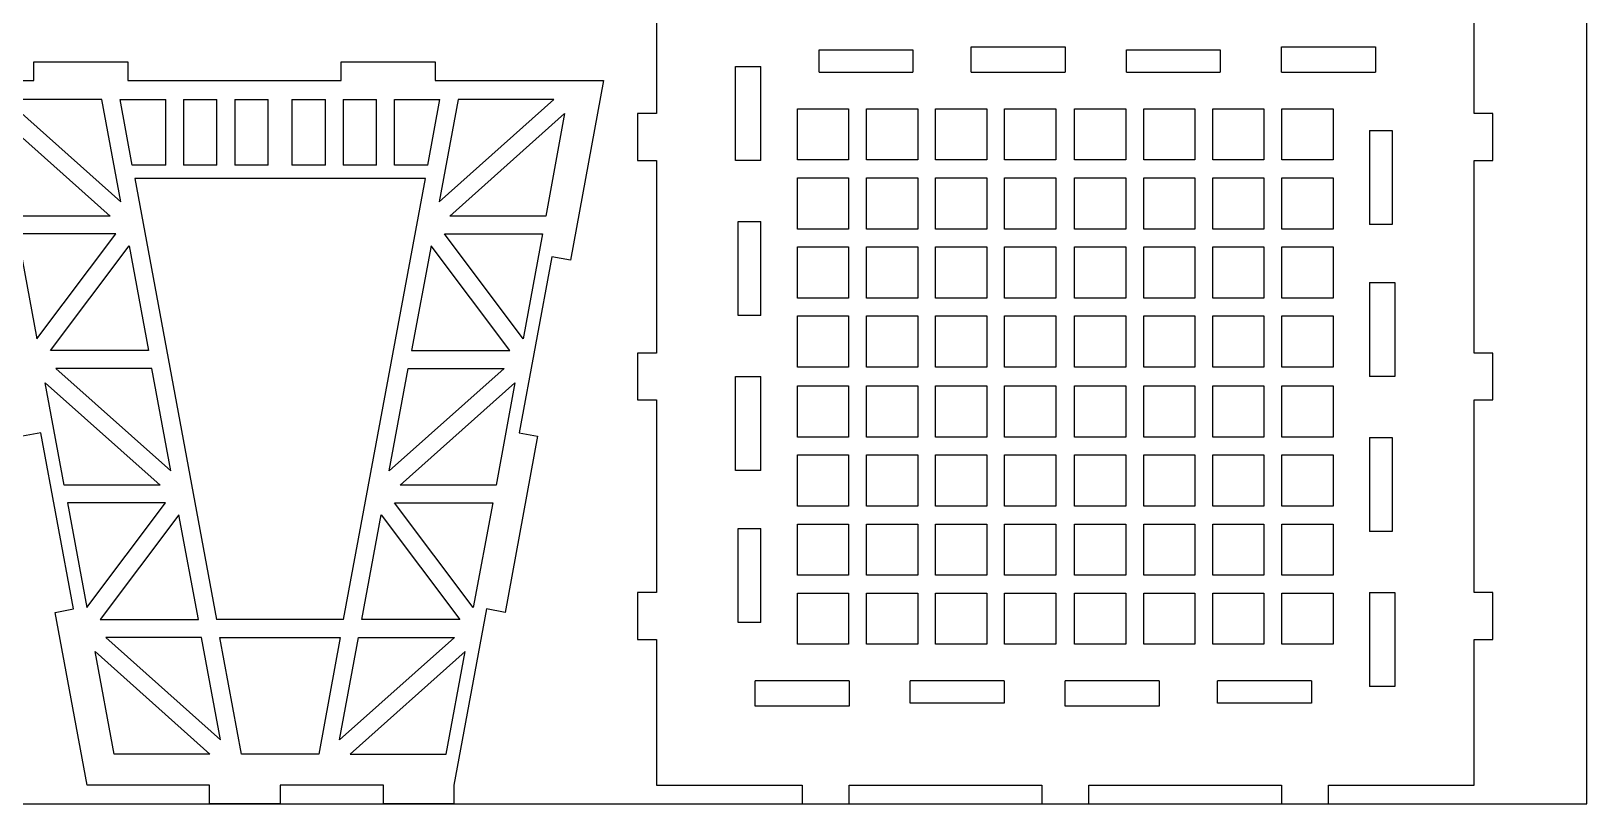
# Model space of a CAD drawing. Header units: inches. Extents: x -282 to 282, y -132 to 132.
# Drawn here: x 81 to 281.7, y -132.2 to -32.5 of the extents above; entities that cross this region are included whole.
import ezdxf

# ---------------------------------------------------------------- set-up
doc = ezdxf.new("R2010")
doc.units = ezdxf.units.IN
doc.header["$MEASUREMENT"] = 0

msp = doc.modelspace()

# ---------------------------------------------------------------- linework, layer by layer
for p, q in [((281.69, -132.22), (281.69, 132.22)), ((161.64, -24.3), (161.64, -43.1)), ((267.13, -43.1), (267.13, -24.3)), ((182.62, -34.87), (194.74, -34.87)), ((182.62, -37.78), (182.62, -34.87)), ((194.74, -34.87), (194.74, -37.78)), ((202.26, -37.78), (202.26, -34.5)), ((202.26, -34.5), (214.39, -34.5)), ((214.39, -34.5), (214.39, -37.78)), ((222.27, -37.78), (222.27, -34.87)), ((222.27, -34.87), (234.39, -34.87)), ((234.39, -34.87), (234.39, -37.78)), ((242.28, -37.78), (242.28, -34.5)), ((242.28, -34.5), (254.4, -34.5)), ((254.4, -34.5), (254.4, -37.78)), ((81.31, -38.85), (81.31, -36.43)), ((81.31, -36.43), (93.44, -36.43)), ((93.44, -36.43), (93.44, -38.85)), ((120.97, -38.85), (120.97, -36.43)), ((120.97, -36.43), (133.09, -36.43)), ((133.09, -36.43), (133.09, -38.85)), ((171.84, -37.04), (175.11, -37.04)), ((171.84, -49.16), (171.84, -37.04)), ((175.11, -49.16), (175.11, -37.04)), ((182.62, -37.78), (194.74, -37.78)), ((202.26, -37.78), (214.39, -37.78)), ((222.27, -37.78), (234.39, -37.78)), ((242.28, -37.78), (254.4, -37.78)), ((73.81, -38.85), (81.31, -38.85)), ((93.44, -38.85), (120.97, -38.85)), ((133.09, -38.85), (154.83, -38.85)), ((154.83, -38.85), (150.54, -62.03)), ((77.73, -41.28), (92.56, -54.5)), ((90.11, -41.28), (77.73, -41.28)), ((92.56, -54.5), (90.11, -41.28)), ((92.46, -41.28), (98.33, -41.28)), ((94.02, -49.77), (92.46, -41.28)), ((98.33, -49.77), (98.33, -41.28)), ((100.63, -41.28), (104.94, -41.28)), ((100.63, -41.28), (100.63, -49.77)), ((104.94, -49.77), (104.94, -41.28)), ((107.24, -41.28), (107.24, -49.77)), ((107.24, -41.28), (111.55, -41.28)), ((111.55, -49.77), (111.55, -41.28)), ((114.62, -41.28), (118.93, -41.28)), ((114.62, -41.28), (114.62, -49.77)), ((118.93, -49.77), (118.93, -41.28)), ((121.23, -41.28), (121.23, -49.77)), ((121.23, -41.28), (125.54, -41.28)), ((125.54, -49.77), (125.54, -41.28)), ((127.84, -49.77), (127.84, -41.28)), ((127.84, -41.28), (133.71, -41.28)), ((132.15, -49.77), (133.71, -41.28)), ((133.61, -54.49), (148.41, -41.28)), ((136.06, -41.28), (133.61, -54.49)), ((148.41, -41.28), (136.06, -41.28)), ((76.34, -43.12), (91.17, -56.34)), ((135, -56.34), (149.8, -43.12)), ((149.8, -43.12), (147.36, -56.34)), ((159.21, -43.1), (159.21, -49.16)), ((161.64, -43.1), (159.21, -43.1)), ((179.83, -49.1), (179.83, -42.49)), ((179.83, -42.49), (186.44, -42.49)), ((186.44, -42.49), (186.44, -49.1)), ((188.74, -49.1), (188.74, -42.49)), ((188.74, -42.49), (195.35, -42.49)), ((195.35, -42.49), (195.35, -49.1)), ((197.65, -42.49), (204.26, -42.49)), ((197.65, -49.1), (197.65, -42.49)), ((204.26, -42.49), (204.26, -49.1)), ((206.56, -49.1), (206.56, -42.49)), ((206.56, -42.49), (213.17, -42.49)), ((213.17, -42.49), (213.17, -49.1)), ((215.6, -49.1), (215.6, -42.49)), ((215.6, -42.49), (222.21, -42.49)), ((222.21, -42.49), (222.21, -49.1)), ((224.51, -49.1), (224.51, -42.49)), ((224.51, -42.49), (231.12, -42.49)), ((231.12, -42.49), (231.12, -49.1)), ((233.42, -49.1), (233.42, -42.49)), ((233.42, -42.49), (240.03, -42.49)), ((240.03, -42.49), (240.03, -49.1)), ((242.33, -49.1), (242.33, -42.49)), ((242.33, -42.49), (248.94, -42.49)), ((248.94, -42.49), (248.94, -49.1)), ((269.56, -43.1), (267.13, -43.1)), ((269.56, -49.16), (269.56, -43.1)), ((253.66, -45.28), (253.66, -57.41)), ((253.66, -45.28), (256.57, -45.28)), ((256.57, -45.28), (256.57, -57.41)), ((98.33, -49.77), (94.02, -49.77)), ((104.94, -49.77), (100.63, -49.77)), ((111.55, -49.77), (107.24, -49.77)), ((118.93, -49.77), (114.62, -49.77)), ((125.54, -49.77), (121.23, -49.77)), ((132.15, -49.77), (127.84, -49.77)), ((159.21, -49.16), (161.64, -49.16)), ((161.64, -49.16), (161.64, -74.02)), ((175.11, -49.16), (171.84, -49.16)), ((186.44, -49.1), (179.83, -49.1)), ((195.35, -49.1), (188.74, -49.1)), ((204.26, -49.1), (197.65, -49.1)), ((213.17, -49.1), (206.56, -49.1)), ((222.21, -49.1), (215.6, -49.1)), ((231.12, -49.1), (224.51, -49.1)), ((240.03, -49.1), (233.42, -49.1)), ((248.94, -49.1), (242.33, -49.1)), ((267.13, -49.16), (269.56, -49.16)), ((267.13, -74.02), (267.13, -49.16)), ((131.83, -51.49), (94.34, -51.49)), ((94.34, -51.49), (104.89, -108.42)), ((121.28, -108.42), (131.83, -51.49)), ((179.83, -58.01), (179.83, -51.4)), ((179.83, -51.4), (186.44, -51.4)), ((186.44, -51.4), (186.44, -58.01)), ((188.74, -58.01), (188.74, -51.4)), ((188.74, -51.4), (195.35, -51.4)), ((195.35, -51.4), (195.35, -58.01)), ((197.65, -51.4), (204.26, -51.4)), ((197.65, -58.01), (197.65, -51.4)), ((204.26, -51.4), (204.26, -58.01)), ((206.56, -58.01), (206.56, -51.4)), ((206.56, -51.4), (213.17, -51.4)), ((213.17, -51.4), (213.17, -58.01)), ((215.6, -58.01), (215.6, -51.4)), ((215.6, -51.4), (222.21, -51.4)), ((222.21, -51.4), (222.21, -58.01)), ((224.51, -58.01), (224.51, -51.4)), ((224.51, -51.4), (231.12, -51.4)), ((231.12, -51.4), (231.12, -58.01)), ((233.42, -58.01), (233.42, -51.4)), ((233.42, -51.4), (240.03, -51.4)), ((240.03, -51.4), (240.03, -58.01)), ((242.33, -58.01), (242.33, -51.4)), ((242.33, -51.4), (248.94, -51.4)), ((248.94, -51.4), (248.94, -58.01)), ((91.17, -56.34), (78.79, -56.34)), ((147.36, -56.34), (135, -56.34)), ((172.2, -57.04), (175.11, -57.04)), ((172.2, -69.17), (172.2, -57.04)), ((175.11, -69.17), (175.11, -57.04)), ((186.44, -58.01), (179.83, -58.01)), ((195.35, -58.01), (188.74, -58.01)), ((204.26, -58.01), (197.65, -58.01)), ((213.17, -58.01), (206.56, -58.01)), ((222.21, -58.01), (215.6, -58.01)), ((231.12, -58.01), (224.51, -58.01)), ((240.03, -58.01), (233.42, -58.01)), ((248.94, -58.01), (242.33, -58.01)), ((256.57, -57.41), (253.66, -57.41)), ((79.22, -58.64), (81.72, -72.17)), ((91.89, -58.64), (79.22, -58.64)), ((81.72, -72.17), (91.89, -58.64)), ((83.45, -73.7), (93.61, -60.18)), ((93.61, -60.18), (96.11, -73.7)), ((132.56, -60.18), (130.05, -73.7)), ((142.71, -73.7), (132.56, -60.18)), ((144.44, -72.17), (134.28, -58.64)), ((134.28, -58.64), (146.93, -58.64)), ((146.93, -58.64), (144.44, -72.17)), ((148.14, -61.59), (143.94, -84.33)), ((150.54, -62.03), (148.14, -61.59)), ((179.83, -66.92), (179.83, -60.31)), ((179.83, -60.31), (186.44, -60.31)), ((186.44, -60.31), (186.44, -66.92)), ((188.74, -60.31), (195.35, -60.31)), ((188.74, -66.92), (188.74, -60.31)), ((195.35, -60.31), (195.35, -66.92)), ((197.65, -60.31), (204.26, -60.31)), ((197.65, -66.92), (197.65, -60.31)), ((204.26, -60.31), (204.26, -66.92)), ((206.56, -66.92), (206.56, -60.31)), ((206.56, -60.31), (213.17, -60.31)), ((213.17, -60.31), (213.17, -66.92)), ((215.6, -66.92), (215.6, -60.31)), ((215.6, -60.31), (222.21, -60.31)), ((222.21, -60.31), (222.21, -66.92)), ((224.51, -66.92), (224.51, -60.31)), ((224.51, -60.31), (231.12, -60.31)), ((231.12, -60.31), (231.12, -66.92)), ((233.42, -66.92), (233.42, -60.31)), ((233.42, -60.31), (240.03, -60.31)), ((240.03, -60.31), (240.03, -66.92)), ((242.33, -66.92), (242.33, -60.31)), ((242.33, -60.31), (248.94, -60.31)), ((248.94, -60.31), (248.94, -66.92)), ((253.66, -64.92), (256.93, -64.92)), ((253.66, -64.92), (253.66, -77.05)), ((256.93, -64.92), (256.93, -77.05)), ((186.44, -66.92), (179.83, -66.92)), ((195.35, -66.92), (188.74, -66.92)), ((204.26, -66.92), (197.65, -66.92)), ((213.17, -66.92), (206.56, -66.92)), ((222.21, -66.92), (215.6, -66.92)), ((231.12, -66.92), (224.51, -66.92)), ((240.03, -66.92), (233.42, -66.92)), ((248.94, -66.92), (242.33, -66.92)), ((175.11, -69.17), (172.2, -69.17)), ((179.83, -75.83), (179.83, -69.22)), ((179.83, -69.22), (186.44, -69.22)), ((186.44, -69.22), (186.44, -75.83)), ((188.74, -75.83), (188.74, -69.22)), ((188.74, -69.22), (195.35, -69.22)), ((195.35, -69.22), (195.35, -75.83)), ((197.65, -75.83), (197.65, -69.22)), ((197.65, -69.22), (204.26, -69.22)), ((204.26, -69.22), (204.26, -75.83)), ((206.56, -75.83), (206.56, -69.22)), ((206.56, -69.22), (213.17, -69.22)), ((213.17, -69.22), (213.17, -75.83)), ((215.6, -75.83), (215.6, -69.22)), ((215.6, -69.22), (222.21, -69.22)), ((222.21, -69.22), (222.21, -75.83)), ((224.51, -75.83), (224.51, -69.22)), ((224.51, -69.22), (231.12, -69.22)), ((231.12, -69.22), (231.12, -75.83)), ((233.42, -75.83), (233.42, -69.22)), ((233.42, -69.22), (240.03, -69.22)), ((240.03, -69.22), (240.03, -75.83)), ((242.33, -75.83), (242.33, -69.22)), ((242.33, -69.22), (248.94, -69.22)), ((248.94, -69.22), (248.94, -75.83)), ((96.11, -73.7), (83.45, -73.7)), ((130.05, -73.7), (142.71, -73.7)), ((159.21, -74.02), (159.21, -80.08)), ((161.64, -74.02), (159.21, -74.02)), ((269.56, -74.02), (267.13, -74.02)), ((269.56, -80.08), (269.56, -74.02)), ((84.16, -76), (98.99, -89.22)), ((96.54, -76), (84.16, -76)), ((98.99, -89.22), (96.54, -76)), ((127.18, -89.22), (129.63, -76)), ((142, -76), (127.18, -89.22)), ((129.63, -76), (142, -76)), ((186.44, -75.83), (179.83, -75.83)), ((195.35, -75.83), (188.74, -75.83)), ((204.26, -75.83), (197.65, -75.83)), ((213.17, -75.83), (206.56, -75.83)), ((222.21, -75.83), (215.6, -75.83)), ((231.12, -75.83), (224.51, -75.83)), ((240.03, -75.83), (233.42, -75.83)), ((248.94, -75.83), (242.33, -75.83)), ((82.78, -77.85), (97.6, -91.06)), ((85.23, -91.06), (82.78, -77.85)), ((128.56, -91.06), (143.39, -77.85)), ((143.39, -77.85), (140.95, -91.06)), ((171.84, -77.05), (175.11, -77.05)), ((171.84, -89.18), (171.84, -77.05)), ((175.11, -89.18), (175.11, -77.05)), ((179.83, -84.88), (179.83, -78.27)), ((179.83, -78.27), (186.44, -78.27)), ((186.44, -78.27), (186.44, -84.88)), ((188.74, -84.88), (188.74, -78.27)), ((188.74, -78.27), (195.35, -78.27)), ((195.35, -78.27), (195.35, -84.88)), ((197.65, -78.27), (204.26, -78.27)), ((197.65, -84.88), (197.65, -78.27)), ((204.26, -78.27), (204.26, -84.88)), ((206.56, -78.27), (213.17, -78.27)), ((206.56, -84.88), (206.56, -78.27)), ((213.17, -78.27), (213.17, -84.88)), ((215.6, -78.27), (222.21, -78.27)), ((215.6, -84.88), (215.6, -78.27)), ((222.21, -78.27), (222.21, -84.88)), ((224.51, -78.27), (231.12, -78.27)), ((224.51, -84.88), (224.51, -78.27)), ((231.12, -78.27), (231.12, -84.88)), ((233.42, -78.27), (240.03, -78.27)), ((233.42, -84.88), (233.42, -78.27)), ((240.03, -78.27), (240.03, -84.88)), ((242.33, -78.27), (248.94, -78.27)), ((242.33, -84.88), (242.33, -78.27)), ((248.94, -78.27), (248.94, -84.88)), ((256.93, -77.05), (253.66, -77.05)), ((159.21, -80.08), (161.64, -80.08)), ((161.64, -80.08), (161.64, -104.94)), ((267.13, -80.08), (269.56, -80.08)), ((267.13, -104.94), (267.13, -80.08)), ((82.22, -84.33), (79.84, -84.76)), ((86.44, -107.06), (82.22, -84.33)), ((146.32, -84.76), (142.11, -107.5)), ((143.94, -84.33), (146.32, -84.76)), ((186.44, -84.88), (179.83, -84.88)), ((195.35, -84.88), (188.74, -84.88)), ((204.26, -84.88), (197.65, -84.88)), ((213.17, -84.88), (206.56, -84.88)), ((222.21, -84.88), (215.6, -84.88)), ((231.12, -84.88), (224.51, -84.88)), ((240.03, -84.88), (233.42, -84.88)), ((248.94, -84.88), (242.33, -84.88)), ((253.66, -84.93), (256.57, -84.93)), ((253.66, -84.93), (253.66, -97.06)), ((256.57, -84.93), (256.57, -97.06)), ((179.83, -87.18), (186.44, -87.18)), ((179.83, -93.79), (179.83, -87.18)), ((186.44, -87.18), (186.44, -93.79)), ((188.74, -87.18), (195.35, -87.18)), ((188.74, -93.79), (188.74, -87.18)), ((195.35, -87.18), (195.35, -93.79)), ((197.65, -87.18), (204.26, -87.18)), ((197.65, -93.79), (197.65, -87.18)), ((204.26, -87.18), (204.26, -93.79)), ((206.56, -87.18), (213.17, -87.18)), ((206.56, -93.79), (206.56, -87.18)), ((213.17, -87.18), (213.17, -93.79)), ((215.6, -87.18), (222.21, -87.18)), ((215.6, -93.79), (215.6, -87.18)), ((222.21, -87.18), (222.21, -93.79)), ((224.51, -87.18), (231.12, -87.18)), ((224.51, -93.79), (224.51, -87.18)), ((231.12, -87.18), (231.12, -93.79)), ((233.42, -87.18), (240.03, -87.18)), ((233.42, -93.79), (233.42, -87.18)), ((240.03, -87.18), (240.03, -93.79)), ((242.33, -87.18), (248.94, -87.18)), ((242.33, -93.79), (242.33, -87.18)), ((248.94, -87.18), (248.94, -93.79)), ((175.11, -89.18), (171.84, -89.18)), ((97.6, -91.06), (85.23, -91.06)), ((140.95, -91.06), (128.56, -91.06)), ((98.32, -93.36), (85.65, -93.36)), ((85.65, -93.36), (88.16, -106.89)), ((88.16, -106.89), (98.32, -93.36)), ((138.02, -106.89), (127.85, -93.36)), ((127.85, -93.36), (140.52, -93.36)), ((140.52, -93.36), (138.02, -106.89)), ((186.44, -93.79), (179.83, -93.79)), ((195.35, -93.79), (188.74, -93.79)), ((204.26, -93.79), (197.65, -93.79)), ((213.17, -93.79), (206.56, -93.79)), ((222.21, -93.79), (215.6, -93.79)), ((231.12, -93.79), (224.51, -93.79)), ((240.03, -93.79), (233.42, -93.79)), ((248.94, -93.79), (242.33, -93.79)), ((100.04, -94.9), (89.88, -108.42)), ((102.55, -108.42), (100.04, -94.9)), ((123.62, -108.42), (126.13, -94.9)), ((126.13, -94.9), (136.3, -108.42)), ((179.83, -102.7), (179.83, -96.09)), ((179.83, -96.09), (186.44, -96.09)), ((186.44, -96.09), (186.44, -102.7)), ((188.74, -96.09), (195.35, -96.09)), ((188.74, -102.7), (188.74, -96.09)), ((195.35, -96.09), (195.35, -102.7)), ((197.65, -102.7), (197.65, -96.09)), ((197.65, -96.09), (204.26, -96.09)), ((204.26, -96.09), (204.26, -102.7)), ((206.56, -102.7), (206.56, -96.09)), ((206.56, -96.09), (213.17, -96.09)), ((213.17, -96.09), (213.17, -102.7)), ((215.6, -102.7), (215.6, -96.09)), ((215.6, -96.09), (222.21, -96.09)), ((222.21, -96.09), (222.21, -102.7)), ((224.51, -102.7), (224.51, -96.09)), ((224.51, -96.09), (231.12, -96.09)), ((231.12, -96.09), (231.12, -102.7)), ((233.42, -102.7), (233.42, -96.09)), ((233.42, -96.09), (240.03, -96.09)), ((240.03, -96.09), (240.03, -102.7)), ((242.33, -102.7), (242.33, -96.09)), ((242.33, -96.09), (248.94, -96.09)), ((248.94, -96.09), (248.94, -102.7)), ((172.2, -96.68), (175.11, -96.68)), ((172.2, -108.8), (172.2, -96.68)), ((175.11, -108.8), (175.11, -96.68)), ((256.57, -97.06), (253.66, -97.06)), ((186.44, -102.7), (179.83, -102.7)), ((195.35, -102.7), (188.74, -102.7)), ((204.26, -102.7), (197.65, -102.7)), ((213.17, -102.7), (206.56, -102.7)), ((222.21, -102.7), (215.6, -102.7)), ((231.12, -102.7), (224.51, -102.7)), ((240.03, -102.7), (233.42, -102.7)), ((248.94, -102.7), (242.33, -102.7)), ((159.21, -104.94), (159.21, -111)), ((161.64, -104.94), (159.21, -104.94)), ((179.83, -105), (186.44, -105)), ((179.83, -111.61), (179.83, -105)), ((186.44, -105), (186.44, -111.61)), ((188.74, -105), (195.35, -105)), ((188.74, -111.61), (188.74, -105)), ((195.35, -105), (195.35, -111.61)), ((197.65, -105), (204.26, -105)), ((197.65, -111.61), (197.65, -105)), ((204.26, -105), (204.26, -111.61)), ((206.56, -105), (213.17, -105)), ((206.56, -111.61), (206.56, -105)), ((213.17, -105), (213.17, -111.61)), ((215.6, -105), (222.21, -105)), ((215.6, -111.61), (215.6, -105)), ((222.21, -105), (222.21, -111.61)), ((224.51, -105), (231.12, -105)), ((224.51, -111.61), (224.51, -105)), ((231.12, -105), (231.12, -111.61)), ((233.42, -105), (240.03, -105)), ((233.42, -111.61), (233.42, -105)), ((240.03, -105), (240.03, -111.61)), ((242.33, -105), (248.94, -105)), ((242.33, -111.61), (242.33, -105)), ((248.94, -105), (248.94, -111.61)), ((253.66, -104.94), (256.93, -104.94)), ((253.66, -104.94), (253.66, -117.06)), ((256.93, -104.94), (256.93, -117.06)), ((269.56, -104.94), (267.13, -104.94)), ((269.56, -111), (269.56, -104.94)), ((84.06, -107.5), (86.44, -107.06)), ((88.18, -129.8), (84.06, -107.5)), ((139.73, -107.06), (135.52, -129.8)), ((142.11, -107.5), (139.73, -107.06)), ((89.88, -108.42), (102.55, -108.42)), ((121.28, -108.42), (104.89, -108.42)), ((136.3, -108.42), (123.62, -108.42)), ((175.11, -108.8), (172.2, -108.8)), ((90.6, -110.72), (105.42, -123.94)), ((102.97, -110.72), (90.6, -110.72)), ((105.42, -123.94), (102.97, -110.72)), ((105.31, -110.72), (120.86, -110.72)), ((108.1, -125.79), (105.31, -110.72)), ((120.86, -110.72), (118.07, -125.79)), ((135.59, -110.72), (120.75, -123.94)), ((120.75, -123.94), (123.19, -110.72)), ((123.19, -110.72), (135.59, -110.72)), ((159.21, -111), (161.64, -111)), ((161.64, -111), (161.64, -129.8)), ((186.44, -111.61), (179.83, -111.61)), ((195.35, -111.61), (188.74, -111.61)), ((204.26, -111.61), (197.65, -111.61)), ((213.17, -111.61), (206.56, -111.61)), ((222.21, -111.61), (215.6, -111.61)), ((231.12, -111.61), (224.51, -111.61)), ((240.03, -111.61), (233.42, -111.61)), ((248.94, -111.61), (242.33, -111.61)), ((267.13, -111), (269.56, -111)), ((267.13, -129.8), (267.13, -111)), ((89.21, -112.57), (104.04, -125.79)), ((91.66, -125.79), (89.21, -112.57)), ((136.97, -112.57), (122.13, -125.79)), ((134.53, -125.79), (136.97, -112.57)), ((186.5, -116.32), (174.37, -116.32)), ((174.37, -119.6), (174.37, -116.32)), ((186.5, -116.32), (186.5, -119.6)), ((206.51, -116.32), (194.38, -116.32)), ((194.38, -119.23), (194.38, -116.32)), ((206.51, -116.32), (206.51, -119.23)), ((226.51, -116.32), (214.39, -116.32)), ((214.39, -119.6), (214.39, -116.32)), ((226.51, -116.32), (226.51, -119.6)), ((246.16, -116.32), (234.03, -116.32)), ((234.03, -119.23), (234.03, -116.32)), ((246.16, -116.32), (246.16, -119.23)), ((256.93, -117.06), (253.66, -117.06)), ((186.5, -119.6), (174.37, -119.6)), ((206.51, -119.23), (194.38, -119.23)), ((226.51, -119.6), (214.39, -119.6)), ((246.16, -119.23), (234.03, -119.23)), ((104.04, -125.79), (91.66, -125.79)), ((118.07, -125.79), (108.1, -125.79)), ((122.13, -125.79), (134.53, -125.79)), ((103.99, -129.8), (88.18, -129.8)), ((103.99, -132.22), (103.99, -129.8)), ((126.42, -129.8), (113.08, -129.8)), ((113.08, -129.8), (113.08, -132.22)), ((126.42, -132.22), (126.42, -129.8)), ((135.52, -129.8), (135.52, -132.22)), ((161.64, -129.8), (180.43, -129.8)), ((180.43, -129.8), (180.43, -132.22)), ((186.5, -129.8), (211.36, -129.8)), ((186.5, -132.22), (186.5, -129.8)), ((211.36, -129.8), (211.36, -132.22)), ((217.42, -129.8), (242.28, -129.8)), ((217.42, -132.22), (217.42, -129.8)), ((242.28, -129.8), (242.28, -132.22)), ((248.34, -129.8), (267.13, -129.8)), ((248.34, -132.22), (248.34, -129.8)), ((-281.69, -132.22), (281.69, -132.22)), ((113.08, -132.22), (103.99, -132.22)), ((135.52, -132.22), (126.42, -132.22)), ((180.43, -132.22), (186.5, -132.22)), ((211.36, -132.22), (217.42, -132.22)), ((242.28, -132.22), (248.34, -132.22))]:
    msp.add_line(p, q)

doc.saveas('drawing.dxf')
